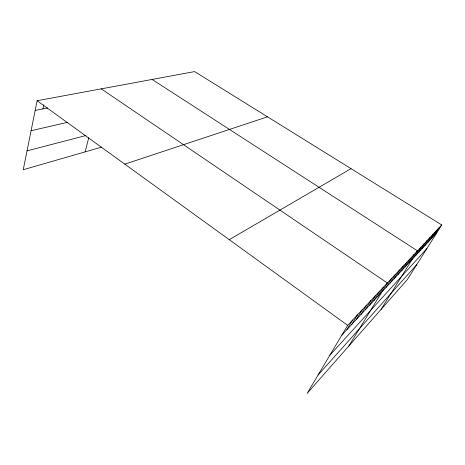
<?xml version="1.0" encoding="UTF-8"?>
<svg xmlns="http://www.w3.org/2000/svg" width="465" height="465" viewBox="0 0 465 465"><rect width="100%" height="100%" fill="white"/><g stroke="black" fill="none" stroke-linecap="round" stroke-linejoin="round"><path stroke-width="0.7" d="M441.75 224.955L347.663 325.343L307.109 393.413L407.346 279.57L441.75 224.955L194.597 71.587L37.119 100.719L23.25 169.713L101.614 147.132M42.949 108.891L43.809 104.77M85.147 151.881L88.734 137.82M346.867 329.685L352.621 320.054M351.709 324.465L357.428 314.927M356.405 319.403L362.09 309.952M360.968 314.485L366.618 305.121M365.397 309.713L371.006 300.437M369.698 305.075L375.272 295.885M373.883 300.564L379.417 291.468M377.946 296.182L383.445 287.167M348.855 346.001L387.362 282.987L101.231 88.856M386.101 287.393L391.518 278.552M390.176 282.999L395.552 274.251M394.134 278.733L399.47 270.066M397.982 274.588L403.277 266.009M401.725 270.554L406.974 262.057M405.364 266.631L410.572 258.22M408.904 262.818L414.077 254.489M381.056 309.428L417.477 250.85L152.107 79.445M415.704 255.488L420.796 247.316M418.971 251.966L424.022 243.869M422.156 248.531L427.166 240.515M425.26 245.189L430.235 237.243M428.288 241.922L433.223 234.058M431.241 238.743L436.135 230.948M434.118 235.639L438.977 227.914M318.066 375.023L416.791 264.568M329.871 355.208L426.847 248.612M341.868 335.067L436.926 232.61M229.233 239.678L351.023 168.656M124.818 164.151L267.485 116.82M27.04 150.863L85.758 135.577M31.085 130.729L67.803 122.266M35.16 110.449L47.79 107.927M37.119 100.719L347.663 325.343"/></g></svg>
